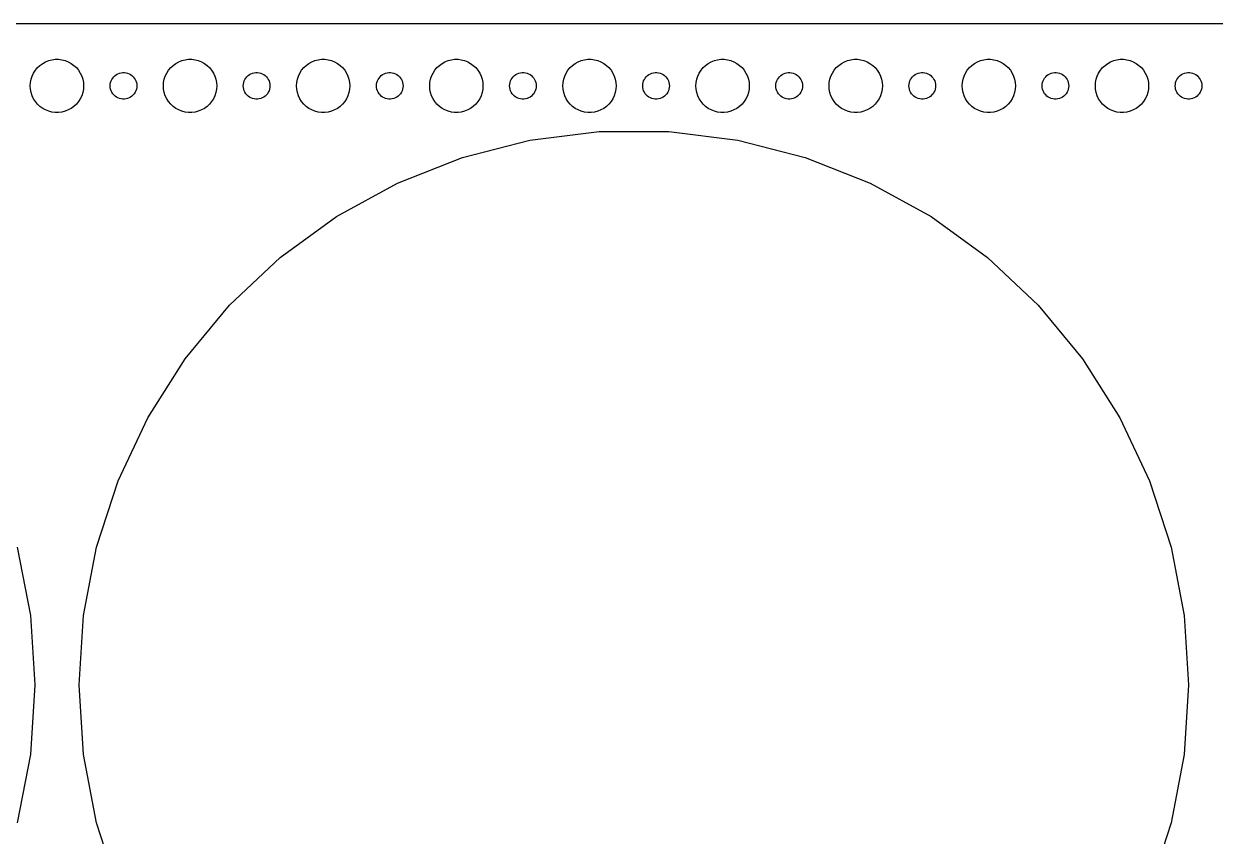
# Model space of a CAD drawing. Header units: metres. Extents: x -262 to 262, y -74 to 74.
# Drawn here: x -3.7 to 130.5, y -17 to 74.5 of the extents above; entities that cross this region are included whole.
import ezdxf

# ---------------------------------------------------------------- set-up
doc = ezdxf.new("R2010")
doc.units = ezdxf.units.M

msp = doc.modelspace()

# ---------------------------------------------------------------- linework, layer by layer
for p, q in [((257.314, 74.4901), (-257.314, 74.4901)), ((-2.1869, 69.5536), (-1.91226, 69.8115)), ((-1.91226, 69.8115), (-1.60747, 70.033)), ((-1.60747, 70.033), (-1.27733, 70.2145)), ((-1.27733, 70.2145), (-0.92705, 70.3532)), ((-0.92705, 70.3532), (-0.56213, 70.4469)), ((-0.56213, 70.4469), (-0.18837, 70.4941)), ((-0.18837, 70.4941), (0.18837, 70.4941)), ((0.18837, 70.4941), (0.56213, 70.4469)), ((0.56213, 70.4469), (0.92705, 70.3532)), ((0.92705, 70.3532), (1.27733, 70.2145)), ((1.27733, 70.2145), (1.60747, 70.033)), ((1.60747, 70.033), (1.91226, 69.8115)), ((1.91226, 69.8115), (2.1869, 69.5536)), ((12.8131, 69.5536), (13.0877, 69.8115)), ((13.0877, 69.8115), (13.3925, 70.033)), ((13.3925, 70.033), (13.7227, 70.2145)), ((13.7227, 70.2145), (14.0729, 70.3532)), ((14.0729, 70.3532), (14.4379, 70.4469)), ((14.4379, 70.4469), (14.8116, 70.4941)), ((14.8116, 70.4941), (15.1884, 70.4941)), ((15.1884, 70.4941), (15.5621, 70.4469)), ((15.5621, 70.4469), (15.927, 70.3532)), ((15.927, 70.3532), (16.2773, 70.2145)), ((16.2773, 70.2145), (16.6075, 70.033)), ((16.6075, 70.033), (16.9123, 69.8115)), ((16.9123, 69.8115), (17.1869, 69.5536)), ((27.8131, 69.5536), (28.0877, 69.8115)), ((28.0877, 69.8115), (28.3925, 70.033)), ((28.3925, 70.033), (28.7227, 70.2145)), ((28.7227, 70.2145), (29.0729, 70.3532)), ((29.0729, 70.3532), (29.4379, 70.4469)), ((29.4379, 70.4469), (29.8116, 70.4941)), ((29.8116, 70.4941), (30.1884, 70.4941)), ((30.1884, 70.4941), (30.5621, 70.4469)), ((30.5621, 70.4469), (30.927, 70.3532)), ((30.927, 70.3532), (31.2773, 70.2145)), ((31.2773, 70.2145), (31.6075, 70.033)), ((31.6075, 70.033), (31.9123, 69.8115)), ((31.9123, 69.8115), (32.1869, 69.5536)), ((42.8131, 69.5536), (43.0877, 69.8115)), ((43.0877, 69.8115), (43.3925, 70.033)), ((43.3925, 70.033), (43.7227, 70.2145)), ((43.7227, 70.2145), (44.0729, 70.3532)), ((44.0729, 70.3532), (44.4379, 70.4469)), ((44.4379, 70.4469), (44.8116, 70.4941)), ((44.8116, 70.4941), (45.1884, 70.4941)), ((45.1884, 70.4941), (45.5621, 70.4469)), ((45.5621, 70.4469), (45.927, 70.3532)), ((45.927, 70.3532), (46.2773, 70.2145)), ((46.2773, 70.2145), (46.6075, 70.033)), ((46.6075, 70.033), (46.9123, 69.8115)), ((46.9123, 69.8115), (47.1869, 69.5536)), ((57.8131, 69.5536), (58.0877, 69.8115)), ((58.0877, 69.8115), (58.3925, 70.033)), ((58.3925, 70.033), (58.7227, 70.2145)), ((58.7227, 70.2145), (59.0729, 70.3532)), ((59.0729, 70.3532), (59.4379, 70.4469)), ((59.4379, 70.4469), (59.8116, 70.4941)), ((59.8116, 70.4941), (60.1884, 70.4941)), ((60.1884, 70.4941), (60.5621, 70.4469)), ((60.5621, 70.4469), (60.927, 70.3532)), ((60.927, 70.3532), (61.2773, 70.2145)), ((61.2773, 70.2145), (61.6075, 70.033)), ((61.6075, 70.033), (61.9123, 69.8115)), ((61.9123, 69.8115), (62.1869, 69.5536)), ((72.8131, 69.5536), (73.0877, 69.8115)), ((73.0877, 69.8115), (73.3925, 70.033)), ((73.3925, 70.033), (73.7227, 70.2145)), ((73.7227, 70.2145), (74.073, 70.3532)), ((74.073, 70.3532), (74.4379, 70.4469)), ((74.4379, 70.4469), (74.8116, 70.4941)), ((74.8116, 70.4941), (75.1884, 70.4941)), ((75.1884, 70.4941), (75.5621, 70.4469)), ((75.5621, 70.4469), (75.927, 70.3532)), ((75.927, 70.3532), (76.2773, 70.2145)), ((76.2773, 70.2145), (76.6075, 70.033)), ((76.6075, 70.033), (76.9123, 69.8115)), ((76.9123, 69.8115), (77.1869, 69.5536)), ((87.8131, 69.5536), (88.0877, 69.8115)), ((88.0877, 69.8115), (88.3925, 70.033)), ((88.3925, 70.033), (88.7227, 70.2145)), ((88.7227, 70.2145), (89.073, 70.3532)), ((89.073, 70.3532), (89.4379, 70.4469)), ((89.4379, 70.4469), (89.8116, 70.4941)), ((89.8116, 70.4941), (90.1884, 70.4941)), ((90.1884, 70.4941), (90.5621, 70.4469)), ((90.5621, 70.4469), (90.927, 70.3532)), ((90.927, 70.3532), (91.2773, 70.2145)), ((91.2773, 70.2145), (91.6075, 70.033)), ((91.6075, 70.033), (91.9123, 69.8115)), ((91.9123, 69.8115), (92.1869, 69.5536)), ((102.813, 69.5536), (103.088, 69.8115)), ((103.088, 69.8115), (103.393, 70.033)), ((103.393, 70.033), (103.723, 70.2145)), ((103.723, 70.2145), (104.073, 70.3532)), ((104.073, 70.3532), (104.438, 70.4469)), ((104.438, 70.4469), (104.812, 70.4941)), ((104.812, 70.4941), (105.188, 70.4941)), ((105.188, 70.4941), (105.562, 70.4469)), ((105.562, 70.4469), (105.927, 70.3532)), ((105.927, 70.3532), (106.277, 70.2145)), ((106.277, 70.2145), (106.607, 70.033)), ((106.607, 70.033), (106.912, 69.8115)), ((106.912, 69.8115), (107.187, 69.5536)), ((117.813, 69.5536), (118.088, 69.8115)), ((118.088, 69.8115), (118.393, 70.033)), ((118.393, 70.033), (118.723, 70.2145)), ((118.723, 70.2145), (119.073, 70.3532)), ((119.073, 70.3532), (119.438, 70.4469)), ((119.438, 70.4469), (119.812, 70.4941)), ((119.812, 70.4941), (120.188, 70.4941)), ((120.188, 70.4941), (120.562, 70.4469)), ((120.562, 70.4469), (120.927, 70.3532)), ((120.927, 70.3532), (121.277, 70.2145)), ((121.277, 70.2145), (121.607, 70.033)), ((121.607, 70.033), (121.912, 69.8115)), ((121.912, 69.8115), (122.187, 69.5536)), ((-2.90575, 68.2461), (-2.78932, 68.6044)), ((-2.78932, 68.6044), (-2.62891, 68.9453)), ((-2.62891, 68.9453), (-2.42705, 69.2634)), ((-2.42705, 69.2634), (-2.1869, 69.5536)), ((2.1869, 69.5536), (2.42705, 69.2634)), ((2.42705, 69.2634), (2.62891, 68.9453)), ((2.62891, 68.9453), (2.78932, 68.6044)), ((2.78932, 68.6044), (2.90575, 68.2461)), ((6.28647, 68.3817), (6.40654, 68.5268)), ((6.40654, 68.5268), (6.54385, 68.6558)), ((6.54385, 68.6558), (6.69626, 68.7665)), ((6.69626, 68.7665), (6.86133, 68.8572)), ((6.86133, 68.8572), (7.03647, 68.9266)), ((7.03647, 68.9266), (7.21892, 68.9734)), ((7.21892, 68.9734), (7.40581, 68.997)), ((7.40581, 68.997), (7.59418, 68.997)), ((7.59418, 68.997), (7.78107, 68.9734)), ((7.78107, 68.9734), (7.96352, 68.9266)), ((7.96352, 68.9266), (8.13866, 68.8572)), ((8.13866, 68.8572), (8.30373, 68.7665)), ((8.30373, 68.7665), (8.45613, 68.6558)), ((8.45613, 68.6558), (8.59344, 68.5268)), ((8.59344, 68.5268), (8.71352, 68.3817)), ((12.0942, 68.2461), (12.2107, 68.6044)), ((12.2107, 68.6044), (12.3711, 68.9453)), ((12.3711, 68.9453), (12.5729, 69.2634)), ((12.5729, 69.2634), (12.8131, 69.5536)), ((17.1869, 69.5536), (17.427, 69.2634)), ((17.427, 69.2634), (17.6289, 68.9453)), ((17.6289, 68.9453), (17.7893, 68.6044)), ((17.7893, 68.6044), (17.9057, 68.2461)), ((21.2865, 68.3817), (21.4065, 68.5268)), ((21.4065, 68.5268), (21.5439, 68.6558)), ((21.5439, 68.6558), (21.6963, 68.7665)), ((21.6963, 68.7665), (21.8613, 68.8572)), ((21.8613, 68.8572), (22.0365, 68.9266)), ((22.0365, 68.9266), (22.2189, 68.9734)), ((22.2189, 68.9734), (22.4058, 68.997)), ((22.4058, 68.997), (22.5942, 68.997)), ((22.5942, 68.997), (22.7811, 68.9734)), ((22.7811, 68.9734), (22.9635, 68.9266)), ((22.9635, 68.9266), (23.1387, 68.8572)), ((23.1387, 68.8572), (23.3037, 68.7665)), ((23.3037, 68.7665), (23.4561, 68.6558)), ((23.4561, 68.6558), (23.5934, 68.5268)), ((23.5934, 68.5268), (23.7135, 68.3817)), ((27.0942, 68.2461), (27.2107, 68.6044)), ((27.2107, 68.6044), (27.3711, 68.9453)), ((27.3711, 68.9453), (27.5729, 69.2634)), ((27.5729, 69.2634), (27.8131, 69.5536)), ((32.1869, 69.5536), (32.427, 69.2634)), ((32.427, 69.2634), (32.6289, 68.9453)), ((32.6289, 68.9453), (32.7893, 68.6044)), ((32.7893, 68.6044), (32.9057, 68.2461)), ((36.2865, 68.3817), (36.4065, 68.5268)), ((36.4065, 68.5268), (36.5439, 68.6558)), ((36.5439, 68.6558), (36.6963, 68.7665)), ((36.6963, 68.7665), (36.8613, 68.8572)), ((36.8613, 68.8572), (37.0365, 68.9266)), ((37.0365, 68.9266), (37.2189, 68.9734)), ((37.2189, 68.9734), (37.4058, 68.997)), ((37.4058, 68.997), (37.5942, 68.997)), ((37.5942, 68.997), (37.7811, 68.9734)), ((37.7811, 68.9734), (37.9635, 68.9266)), ((37.9635, 68.9266), (38.1387, 68.8572)), ((38.1387, 68.8572), (38.3037, 68.7665)), ((38.3037, 68.7665), (38.4561, 68.6558)), ((38.4561, 68.6558), (38.5934, 68.5268)), ((38.5934, 68.5268), (38.7135, 68.3817)), ((42.0942, 68.2461), (42.2107, 68.6044)), ((42.2107, 68.6044), (42.3711, 68.9453)), ((42.3711, 68.9453), (42.5729, 69.2634)), ((42.5729, 69.2634), (42.8131, 69.5536)), ((47.1869, 69.5536), (47.427, 69.2634)), ((47.427, 69.2634), (47.6289, 68.9453)), ((47.6289, 68.9453), (47.7893, 68.6044)), ((47.7893, 68.6044), (47.9057, 68.2461)), ((51.2865, 68.3817), (51.4065, 68.5268)), ((51.4065, 68.5268), (51.5439, 68.6558)), ((51.5439, 68.6558), (51.6963, 68.7665)), ((51.6963, 68.7665), (51.8613, 68.8572)), ((51.8613, 68.8572), (52.0365, 68.9266)), ((52.0365, 68.9266), (52.2189, 68.9734)), ((52.2189, 68.9734), (52.4058, 68.997)), ((52.4058, 68.997), (52.5942, 68.997)), ((52.5942, 68.997), (52.7811, 68.9734)), ((52.7811, 68.9734), (52.9635, 68.9266)), ((52.9635, 68.9266), (53.1387, 68.8572)), ((53.1387, 68.8572), (53.3037, 68.7665)), ((53.3037, 68.7665), (53.4561, 68.6558)), ((53.4561, 68.6558), (53.5934, 68.5268)), ((53.5934, 68.5268), (53.7135, 68.3817)), ((57.0942, 68.2461), (57.2107, 68.6044)), ((57.2107, 68.6044), (57.3711, 68.9453)), ((57.3711, 68.9453), (57.5729, 69.2634)), ((57.5729, 69.2634), (57.8131, 69.5536)), ((62.1869, 69.5536), (62.427, 69.2634)), ((62.427, 69.2634), (62.6289, 68.9453)), ((62.6289, 68.9453), (62.7893, 68.6044)), ((62.7893, 68.6044), (62.9057, 68.2461)), ((66.2865, 68.3817), (66.4065, 68.5268)), ((66.4065, 68.5268), (66.5439, 68.6558)), ((66.5439, 68.6558), (66.6963, 68.7665)), ((66.6963, 68.7665), (66.8613, 68.8572)), ((66.8613, 68.8572), (67.0365, 68.9266)), ((67.0365, 68.9266), (67.2189, 68.9734)), ((67.2189, 68.9734), (67.4058, 68.997)), ((67.4058, 68.997), (67.5942, 68.997)), ((67.5942, 68.997), (67.7811, 68.9734)), ((67.7811, 68.9734), (67.9635, 68.9266)), ((67.9635, 68.9266), (68.1387, 68.8572)), ((68.1387, 68.8572), (68.3037, 68.7665)), ((68.3037, 68.7665), (68.4561, 68.6558)), ((68.4561, 68.6558), (68.5934, 68.5268)), ((68.5934, 68.5268), (68.7135, 68.3817)), ((72.0943, 68.2461), (72.2107, 68.6044)), ((72.2107, 68.6044), (72.3711, 68.9453)), ((72.3711, 68.9453), (72.573, 69.2634)), ((72.573, 69.2634), (72.8131, 69.5536)), ((77.1869, 69.5536), (77.427, 69.2634)), ((77.427, 69.2634), (77.6289, 68.9453)), ((77.6289, 68.9453), (77.7893, 68.6044)), ((77.7893, 68.6044), (77.9057, 68.2461)), ((81.2865, 68.3817), (81.4065, 68.5268)), ((81.4065, 68.5268), (81.5439, 68.6558)), ((81.5439, 68.6558), (81.6963, 68.7665)), ((81.6963, 68.7665), (81.8613, 68.8572)), ((81.8613, 68.8572), (82.0365, 68.9266)), ((82.0365, 68.9266), (82.2189, 68.9734)), ((82.2189, 68.9734), (82.4058, 68.997)), ((82.4058, 68.997), (82.5942, 68.997)), ((82.5942, 68.997), (82.7811, 68.9734)), ((82.7811, 68.9734), (82.9635, 68.9266)), ((82.9635, 68.9266), (83.1387, 68.8572)), ((83.1387, 68.8572), (83.3037, 68.7665)), ((83.3037, 68.7665), (83.4561, 68.6558)), ((83.4561, 68.6558), (83.5934, 68.5268)), ((83.5934, 68.5268), (83.7135, 68.3817)), ((87.0943, 68.2461), (87.2107, 68.6044)), ((87.2107, 68.6044), (87.3711, 68.9453)), ((87.3711, 68.9453), (87.573, 69.2634)), ((87.573, 69.2634), (87.8131, 69.5536)), ((92.1869, 69.5536), (92.427, 69.2634)), ((92.427, 69.2634), (92.6289, 68.9453)), ((92.6289, 68.9453), (92.7893, 68.6044)), ((92.7893, 68.6044), (92.9057, 68.2461)), ((96.2865, 68.3817), (96.4065, 68.5268)), ((96.4065, 68.5268), (96.5439, 68.6558)), ((96.5439, 68.6558), (96.6963, 68.7665)), ((96.6963, 68.7665), (96.8613, 68.8572)), ((96.8613, 68.8572), (97.0365, 68.9266)), ((97.0365, 68.9266), (97.2189, 68.9734)), ((97.2189, 68.9734), (97.4058, 68.997)), ((97.4058, 68.997), (97.5942, 68.997)), ((97.5942, 68.997), (97.7811, 68.9734)), ((97.7811, 68.9734), (97.9635, 68.9266)), ((97.9635, 68.9266), (98.1387, 68.8572)), ((98.1387, 68.8572), (98.3037, 68.7665)), ((98.3037, 68.7665), (98.4561, 68.6558)), ((98.4561, 68.6558), (98.5934, 68.5268)), ((98.5934, 68.5268), (98.7135, 68.3817)), ((102.094, 68.2461), (102.211, 68.6044)), ((102.211, 68.6044), (102.371, 68.9453)), ((102.371, 68.9453), (102.573, 69.2634)), ((102.573, 69.2634), (102.813, 69.5536)), ((107.187, 69.5536), (107.427, 69.2634)), ((107.427, 69.2634), (107.629, 68.9453)), ((107.629, 68.9453), (107.789, 68.6044)), ((107.789, 68.6044), (107.906, 68.2461)), ((111.286, 68.3817), (111.407, 68.5268)), ((111.407, 68.5268), (111.544, 68.6558)), ((111.544, 68.6558), (111.696, 68.7665)), ((111.696, 68.7665), (111.861, 68.8572)), ((111.861, 68.8572), (112.036, 68.9266)), ((112.036, 68.9266), (112.219, 68.9734)), ((112.219, 68.9734), (112.406, 68.997)), ((112.406, 68.997), (112.594, 68.997)), ((112.594, 68.997), (112.781, 68.9734)), ((112.781, 68.9734), (112.964, 68.9266)), ((112.964, 68.9266), (113.139, 68.8572)), ((113.139, 68.8572), (113.304, 68.7665)), ((113.304, 68.7665), (113.456, 68.6558)), ((113.456, 68.6558), (113.593, 68.5268)), ((113.593, 68.5268), (113.714, 68.3817)), ((117.094, 68.2461), (117.211, 68.6044)), ((117.211, 68.6044), (117.371, 68.9453)), ((117.371, 68.9453), (117.573, 69.2634)), ((117.573, 69.2634), (117.813, 69.5536)), ((122.187, 69.5536), (122.427, 69.2634)), ((122.427, 69.2634), (122.629, 68.9453)), ((122.629, 68.9453), (122.789, 68.6044)), ((122.789, 68.6044), (122.906, 68.2461)), ((126.286, 68.3817), (126.407, 68.5268)), ((126.407, 68.5268), (126.544, 68.6558)), ((126.544, 68.6558), (126.696, 68.7665)), ((126.696, 68.7665), (126.861, 68.8572)), ((126.861, 68.8572), (127.036, 68.9266)), ((127.036, 68.9266), (127.219, 68.9734)), ((127.219, 68.9734), (127.406, 68.997)), ((127.406, 68.997), (127.594, 68.997)), ((127.594, 68.997), (127.781, 68.9734)), ((127.781, 68.9734), (127.964, 68.9266)), ((127.964, 68.9266), (128.139, 68.8572)), ((128.139, 68.8572), (128.304, 68.7665)), ((128.304, 68.7665), (128.456, 68.6558)), ((128.456, 68.6558), (128.593, 68.5268)), ((128.593, 68.5268), (128.714, 68.3817)), ((-3, 67.5), (-2.97633, 67.876)), ((-2.97633, 67.124), (-3, 67.5)), ((-2.97633, 67.876), (-2.90575, 68.2461)), ((-2.90575, 66.7539), (-2.97633, 67.124)), ((2.90575, 68.2461), (2.97633, 67.876)), ((2.97633, 67.124), (2.90575, 66.7539)), ((2.97633, 67.876), (3, 67.5)), ((3, 67.5), (2.97633, 67.124)), ((6, 67.5), (6.01183, 67.688)), ((6.01183, 67.312), (6, 67.5)), ((6.01183, 67.688), (6.04712, 67.873)), ((6.04712, 67.127), (6.01183, 67.312)), ((6.04712, 67.873), (6.10533, 68.0522)), ((6.10533, 66.9478), (6.04712, 67.127)), ((6.10533, 68.0522), (6.18553, 68.2226)), ((6.18553, 68.2226), (6.28647, 68.3817)), ((8.71352, 68.3817), (8.81445, 68.2226)), ((8.81445, 68.2226), (8.89465, 68.0522)), ((8.89465, 68.0522), (8.95287, 67.873)), ((8.95287, 67.127), (8.89465, 66.9478)), ((8.95287, 67.873), (8.98816, 67.688)), ((8.98816, 67.312), (8.95287, 67.127)), ((8.98816, 67.688), (9, 67.5)), ((9, 67.5), (8.98816, 67.312)), ((12, 67.5), (12.0237, 67.876)), ((12.0237, 67.124), (12, 67.5)), ((12.0237, 67.876), (12.0942, 68.2461)), ((12.0942, 66.7539), (12.0237, 67.124)), ((17.9057, 68.2461), (17.9763, 67.876)), ((17.9763, 67.124), (17.9057, 66.7539)), ((17.9763, 67.876), (18, 67.5)), ((18, 67.5), (17.9763, 67.124)), ((21, 67.5), (21.0118, 67.688)), ((21.0118, 67.312), (21, 67.5)), ((21.0118, 67.688), (21.0471, 67.873)), ((21.0471, 67.127), (21.0118, 67.312)), ((21.0471, 67.873), (21.1053, 68.0522)), ((21.1053, 66.9478), (21.0471, 67.127)), ((21.1053, 68.0522), (21.1855, 68.2226)), ((21.1855, 68.2226), (21.2865, 68.3817)), ((23.7135, 68.3817), (23.8145, 68.2226)), ((23.8145, 68.2226), (23.8947, 68.0522)), ((23.8947, 68.0522), (23.9529, 67.873)), ((23.9529, 67.127), (23.8947, 66.9478)), ((23.9529, 67.873), (23.9882, 67.688)), ((23.9882, 67.312), (23.9529, 67.127)), ((23.9882, 67.688), (24, 67.5)), ((24, 67.5), (23.9882, 67.312)), ((27, 67.5), (27.0237, 67.876)), ((27.0237, 67.124), (27, 67.5)), ((27.0237, 67.876), (27.0942, 68.2461)), ((27.0942, 66.7539), (27.0237, 67.124)), ((32.9057, 68.2461), (32.9763, 67.876)), ((32.9763, 67.124), (32.9057, 66.7539)), ((32.9763, 67.876), (33, 67.5)), ((33, 67.5), (32.9763, 67.124)), ((36, 67.5), (36.0118, 67.688)), ((36.0118, 67.312), (36, 67.5)), ((36.0118, 67.688), (36.0471, 67.873)), ((36.0471, 67.127), (36.0118, 67.312)), ((36.0471, 67.873), (36.1053, 68.0522)), ((36.1053, 66.9478), (36.0471, 67.127)), ((36.1053, 68.0522), (36.1855, 68.2226)), ((36.1855, 68.2226), (36.2865, 68.3817)), ((38.7135, 68.3817), (38.8145, 68.2226)), ((38.8145, 68.2226), (38.8947, 68.0522)), ((38.8947, 68.0522), (38.9529, 67.873)), ((38.9529, 67.127), (38.8947, 66.9478)), ((38.9529, 67.873), (38.9882, 67.688)), ((38.9882, 67.312), (38.9529, 67.127)), ((38.9882, 67.688), (39, 67.5)), ((39, 67.5), (38.9882, 67.312)), ((42, 67.5), (42.0237, 67.876)), ((42.0237, 67.124), (42, 67.5)), ((42.0237, 67.876), (42.0942, 68.2461)), ((42.0942, 66.7539), (42.0237, 67.124)), ((47.9057, 68.2461), (47.9763, 67.876)), ((47.9763, 67.124), (47.9057, 66.7539)), ((47.9763, 67.876), (48, 67.5)), ((48, 67.5), (47.9763, 67.124)), ((51, 67.5), (51.0118, 67.688)), ((51.0118, 67.312), (51, 67.5)), ((51.0118, 67.688), (51.0471, 67.873)), ((51.0471, 67.127), (51.0118, 67.312)), ((51.0471, 67.873), (51.1053, 68.0522)), ((51.1053, 66.9478), (51.0471, 67.127)), ((51.1053, 68.0522), (51.1855, 68.2226)), ((51.1855, 68.2226), (51.2865, 68.3817)), ((53.7135, 68.3817), (53.8145, 68.2226)), ((53.8145, 68.2226), (53.8947, 68.0522)), ((53.8947, 68.0522), (53.9529, 67.873)), ((53.9529, 67.127), (53.8947, 66.9478)), ((53.9529, 67.873), (53.9882, 67.688)), ((53.9882, 67.312), (53.9529, 67.127)), ((53.9882, 67.688), (54, 67.5)), ((54, 67.5), (53.9882, 67.312)), ((57, 67.5), (57.0237, 67.876)), ((57.0237, 67.124), (57, 67.5)), ((57.0237, 67.876), (57.0942, 68.2461)), ((57.0942, 66.7539), (57.0237, 67.124)), ((62.9057, 68.2461), (62.9763, 67.876)), ((62.9763, 67.124), (62.9057, 66.7539)), ((62.9763, 67.876), (63, 67.5)), ((63, 67.5), (62.9763, 67.124)), ((66, 67.5), (66.0118, 67.688)), ((66.0118, 67.312), (66, 67.5)), ((66.0118, 67.688), (66.0471, 67.873)), ((66.0471, 67.127), (66.0118, 67.312)), ((66.0471, 67.873), (66.1053, 68.0522)), ((66.1053, 66.9478), (66.0471, 67.127)), ((66.1053, 68.0522), (66.1855, 68.2226)), ((66.1855, 68.2226), (66.2865, 68.3817)), ((68.7135, 68.3817), (68.8145, 68.2226)), ((68.8145, 68.2226), (68.8947, 68.0522)), ((68.8947, 68.0522), (68.9529, 67.873)), ((68.9529, 67.127), (68.8947, 66.9478)), ((68.9529, 67.873), (68.9882, 67.688)), ((68.9882, 67.312), (68.9529, 67.127)), ((68.9882, 67.688), (69, 67.5)), ((69, 67.5), (68.9882, 67.312)), ((72, 67.5), (72.0237, 67.876)), ((72.0237, 67.124), (72, 67.5)), ((72.0237, 67.876), (72.0943, 68.2461)), ((72.0943, 66.7539), (72.0237, 67.124)), ((77.9057, 68.2461), (77.9763, 67.876)), ((77.9763, 67.124), (77.9057, 66.7539)), ((77.9763, 67.876), (78, 67.5)), ((78, 67.5), (77.9763, 67.124)), ((81, 67.5), (81.0118, 67.688)), ((81.0118, 67.312), (81, 67.5)), ((81.0118, 67.688), (81.0471, 67.873)), ((81.0471, 67.127), (81.0118, 67.312)), ((81.0471, 67.873), (81.1053, 68.0522)), ((81.1053, 66.9478), (81.0471, 67.127)), ((81.1053, 68.0522), (81.1855, 68.2226)), ((81.1855, 68.2226), (81.2865, 68.3817)), ((83.7135, 68.3817), (83.8145, 68.2226)), ((83.8145, 68.2226), (83.8947, 68.0522)), ((83.8947, 68.0522), (83.9529, 67.873)), ((83.9529, 67.127), (83.8947, 66.9478)), ((83.9529, 67.873), (83.9882, 67.688)), ((83.9882, 67.312), (83.9529, 67.127)), ((83.9882, 67.688), (84, 67.5)), ((84, 67.5), (83.9882, 67.312)), ((87, 67.5), (87.0237, 67.876)), ((87.0237, 67.124), (87, 67.5)), ((87.0237, 67.876), (87.0943, 68.2461)), ((87.0943, 66.7539), (87.0237, 67.124)), ((92.9057, 68.2461), (92.9763, 67.876)), ((92.9763, 67.124), (92.9057, 66.7539)), ((92.9763, 67.876), (93, 67.5)), ((93, 67.5), (92.9763, 67.124)), ((96, 67.5), (96.0118, 67.688)), ((96.0118, 67.312), (96, 67.5)), ((96.0118, 67.688), (96.0471, 67.873)), ((96.0471, 67.127), (96.0118, 67.312)), ((96.0471, 67.873), (96.1053, 68.0522)), ((96.1053, 66.9478), (96.0471, 67.127)), ((96.1053, 68.0522), (96.1855, 68.2226)), ((96.1855, 68.2226), (96.2865, 68.3817)), ((98.7135, 68.3817), (98.8145, 68.2226)), ((98.8145, 68.2226), (98.8947, 68.0522)), ((98.8947, 68.0522), (98.9529, 67.873)), ((98.9529, 67.127), (98.8947, 66.9478)), ((98.9529, 67.873), (98.9882, 67.688)), ((98.9882, 67.312), (98.9529, 67.127)), ((98.9882, 67.688), (99, 67.5)), ((99, 67.5), (98.9882, 67.312)), ((102, 67.5), (102.024, 67.876)), ((102.024, 67.124), (102, 67.5)), ((102.024, 67.876), (102.094, 68.2461)), ((102.094, 66.7539), (102.024, 67.124)), ((107.906, 68.2461), (107.976, 67.876)), ((107.976, 67.124), (107.906, 66.7539)), ((107.976, 67.876), (108, 67.5)), ((108, 67.5), (107.976, 67.124)), ((111, 67.5), (111.012, 67.688)), ((111.012, 67.312), (111, 67.5)), ((111.012, 67.688), (111.047, 67.873)), ((111.047, 67.127), (111.012, 67.312)), ((111.047, 67.873), (111.105, 68.0522)), ((111.105, 66.9478), (111.047, 67.127)), ((111.105, 68.0522), (111.186, 68.2226)), ((111.186, 68.2226), (111.286, 68.3817)), ((113.714, 68.3817), (113.814, 68.2226)), ((113.814, 68.2226), (113.895, 68.0522)), ((113.895, 68.0522), (113.953, 67.873)), ((113.953, 67.127), (113.895, 66.9478)), ((113.953, 67.873), (113.988, 67.688)), ((113.988, 67.312), (113.953, 67.127)), ((113.988, 67.688), (114, 67.5)), ((114, 67.5), (113.988, 67.312)), ((117, 67.5), (117.024, 67.876)), ((117.024, 67.124), (117, 67.5)), ((117.024, 67.876), (117.094, 68.2461)), ((117.094, 66.7539), (117.024, 67.124)), ((122.906, 68.2461), (122.976, 67.876)), ((122.976, 67.124), (122.906, 66.7539)), ((122.976, 67.876), (123, 67.5)), ((123, 67.5), (122.976, 67.124)), ((126, 67.5), (126.012, 67.688)), ((126.012, 67.312), (126, 67.5)), ((126.012, 67.688), (126.047, 67.873)), ((126.047, 67.127), (126.012, 67.312)), ((126.047, 67.873), (126.105, 68.0522)), ((126.105, 66.9478), (126.047, 67.127)), ((126.105, 68.0522), (126.186, 68.2226)), ((126.186, 68.2226), (126.286, 68.3817)), ((128.714, 68.3817), (128.814, 68.2226)), ((128.814, 68.2226), (128.895, 68.0522)), ((128.895, 68.0522), (128.953, 67.873)), ((128.953, 67.127), (128.895, 66.9478)), ((128.953, 67.873), (128.988, 67.688)), ((128.988, 67.312), (128.953, 67.127)), ((128.988, 67.688), (129, 67.5)), ((129, 67.5), (128.988, 67.312)), ((-2.78932, 66.3956), (-2.90575, 66.7539)), ((-2.62891, 66.0547), (-2.78932, 66.3956)), ((-2.42705, 65.7366), (-2.62891, 66.0547)), ((2.62891, 66.0547), (2.42705, 65.7366)), ((2.78932, 66.3956), (2.62891, 66.0547)), ((2.90575, 66.7539), (2.78932, 66.3956)), ((6.18553, 66.7774), (6.10533, 66.9478)), ((6.28647, 66.6183), (6.18553, 66.7774)), ((6.40654, 66.4732), (6.28647, 66.6183)), ((6.54385, 66.3442), (6.40654, 66.4732)), ((6.69626, 66.2335), (6.54385, 66.3442)), ((6.86133, 66.1428), (6.69626, 66.2335)), ((7.03647, 66.0734), (6.86133, 66.1428)), ((7.21892, 66.0266), (7.03647, 66.0734)), ((7.40581, 66.003), (7.21892, 66.0266)), ((7.59418, 66.003), (7.40581, 66.003)), ((7.78107, 66.0266), (7.59418, 66.003)), ((7.96352, 66.0734), (7.78107, 66.0266)), ((8.13866, 66.1428), (7.96352, 66.0734)), ((8.30373, 66.2335), (8.13866, 66.1428)), ((8.45613, 66.3442), (8.30373, 66.2335)), ((8.59344, 66.4732), (8.45613, 66.3442)), ((8.71352, 66.6183), (8.59344, 66.4732)), ((8.81445, 66.7774), (8.71352, 66.6183)), ((8.89465, 66.9478), (8.81445, 66.7774)), ((12.2107, 66.3956), (12.0942, 66.7539)), ((12.3711, 66.0547), (12.2107, 66.3956)), ((12.5729, 65.7366), (12.3711, 66.0547)), ((17.6289, 66.0547), (17.427, 65.7366)), ((17.7893, 66.3956), (17.6289, 66.0547)), ((17.9057, 66.7539), (17.7893, 66.3956)), ((21.1855, 66.7774), (21.1053, 66.9478)), ((21.2865, 66.6183), (21.1855, 66.7774)), ((21.4065, 66.4732), (21.2865, 66.6183)), ((21.5439, 66.3442), (21.4065, 66.4732)), ((21.6963, 66.2335), (21.5439, 66.3442)), ((21.8613, 66.1428), (21.6963, 66.2335)), ((22.0365, 66.0734), (21.8613, 66.1428)), ((22.2189, 66.0266), (22.0365, 66.0734)), ((22.4058, 66.003), (22.2189, 66.0266)), ((22.5942, 66.003), (22.4058, 66.003)), ((22.7811, 66.0266), (22.5942, 66.003)), ((22.9635, 66.0734), (22.7811, 66.0266)), ((23.1387, 66.1428), (22.9635, 66.0734)), ((23.3037, 66.2335), (23.1387, 66.1428)), ((23.4561, 66.3442), (23.3037, 66.2335)), ((23.5934, 66.4732), (23.4561, 66.3442)), ((23.7135, 66.6183), (23.5934, 66.4732)), ((23.8145, 66.7774), (23.7135, 66.6183)), ((23.8947, 66.9478), (23.8145, 66.7774)), ((27.2107, 66.3956), (27.0942, 66.7539)), ((27.3711, 66.0547), (27.2107, 66.3956)), ((27.5729, 65.7366), (27.3711, 66.0547)), ((32.6289, 66.0547), (32.427, 65.7366)), ((32.7893, 66.3956), (32.6289, 66.0547)), ((32.9057, 66.7539), (32.7893, 66.3956)), ((36.1855, 66.7774), (36.1053, 66.9478)), ((36.2865, 66.6183), (36.1855, 66.7774)), ((36.4065, 66.4732), (36.2865, 66.6183)), ((36.5439, 66.3442), (36.4065, 66.4732)), ((36.6963, 66.2335), (36.5439, 66.3442)), ((36.8613, 66.1428), (36.6963, 66.2335)), ((37.0365, 66.0734), (36.8613, 66.1428)), ((37.2189, 66.0266), (37.0365, 66.0734)), ((37.4058, 66.003), (37.2189, 66.0266)), ((37.5942, 66.003), (37.4058, 66.003)), ((37.7811, 66.0266), (37.5942, 66.003)), ((37.9635, 66.0734), (37.7811, 66.0266)), ((38.1387, 66.1428), (37.9635, 66.0734)), ((38.3037, 66.2335), (38.1387, 66.1428)), ((38.4561, 66.3442), (38.3037, 66.2335)), ((38.5934, 66.4732), (38.4561, 66.3442)), ((38.7135, 66.6183), (38.5934, 66.4732)), ((38.8145, 66.7774), (38.7135, 66.6183)), ((38.8947, 66.9478), (38.8145, 66.7774)), ((42.2107, 66.3956), (42.0942, 66.7539)), ((42.3711, 66.0547), (42.2107, 66.3956)), ((42.5729, 65.7366), (42.3711, 66.0547)), ((47.6289, 66.0547), (47.427, 65.7366)), ((47.7893, 66.3956), (47.6289, 66.0547)), ((47.9057, 66.7539), (47.7893, 66.3956)), ((51.1855, 66.7774), (51.1053, 66.9478)), ((51.2865, 66.6183), (51.1855, 66.7774)), ((51.4065, 66.4732), (51.2865, 66.6183)), ((51.5439, 66.3442), (51.4065, 66.4732)), ((51.6963, 66.2335), (51.5439, 66.3442)), ((51.8613, 66.1428), (51.6963, 66.2335)), ((52.0365, 66.0734), (51.8613, 66.1428)), ((52.2189, 66.0266), (52.0365, 66.0734)), ((52.4058, 66.003), (52.2189, 66.0266)), ((52.5942, 66.003), (52.4058, 66.003)), ((52.7811, 66.0266), (52.5942, 66.003)), ((52.9635, 66.0734), (52.7811, 66.0266)), ((53.1387, 66.1428), (52.9635, 66.0734)), ((53.3037, 66.2335), (53.1387, 66.1428)), ((53.4561, 66.3442), (53.3037, 66.2335)), ((53.5934, 66.4732), (53.4561, 66.3442)), ((53.7135, 66.6183), (53.5934, 66.4732)), ((53.8145, 66.7774), (53.7135, 66.6183)), ((53.8947, 66.9478), (53.8145, 66.7774)), ((57.2107, 66.3956), (57.0942, 66.7539)), ((57.3711, 66.0547), (57.2107, 66.3956)), ((57.5729, 65.7366), (57.3711, 66.0547)), ((62.6289, 66.0547), (62.427, 65.7366)), ((62.7893, 66.3956), (62.6289, 66.0547)), ((62.9057, 66.7539), (62.7893, 66.3956)), ((66.1855, 66.7774), (66.1053, 66.9478)), ((66.2865, 66.6183), (66.1855, 66.7774)), ((66.4065, 66.4732), (66.2865, 66.6183)), ((66.5439, 66.3442), (66.4065, 66.4732)), ((66.6963, 66.2335), (66.5439, 66.3442)), ((66.8613, 66.1428), (66.6963, 66.2335)), ((67.0365, 66.0734), (66.8613, 66.1428)), ((67.2189, 66.0266), (67.0365, 66.0734)), ((67.4058, 66.003), (67.2189, 66.0266)), ((67.5942, 66.003), (67.4058, 66.003)), ((67.7811, 66.0266), (67.5942, 66.003)), ((67.9635, 66.0734), (67.7811, 66.0266)), ((68.1387, 66.1428), (67.9635, 66.0734)), ((68.3037, 66.2335), (68.1387, 66.1428)), ((68.4561, 66.3442), (68.3037, 66.2335)), ((68.5934, 66.4732), (68.4561, 66.3442)), ((68.7135, 66.6183), (68.5934, 66.4732)), ((68.8145, 66.7774), (68.7135, 66.6183)), ((68.8947, 66.9478), (68.8145, 66.7774)), ((72.2107, 66.3956), (72.0943, 66.7539)), ((72.3711, 66.0547), (72.2107, 66.3956)), ((72.573, 65.7366), (72.3711, 66.0547)), ((77.6289, 66.0547), (77.427, 65.7366)), ((77.7893, 66.3956), (77.6289, 66.0547)), ((77.9057, 66.7539), (77.7893, 66.3956)), ((81.1855, 66.7774), (81.1053, 66.9478)), ((81.2865, 66.6183), (81.1855, 66.7774)), ((81.4065, 66.4732), (81.2865, 66.6183)), ((81.5439, 66.3442), (81.4065, 66.4732)), ((81.6963, 66.2335), (81.5439, 66.3442)), ((81.8613, 66.1428), (81.6963, 66.2335)), ((82.0365, 66.0734), (81.8613, 66.1428)), ((82.2189, 66.0266), (82.0365, 66.0734)), ((82.4058, 66.003), (82.2189, 66.0266)), ((82.5942, 66.003), (82.4058, 66.003)), ((82.7811, 66.0266), (82.5942, 66.003)), ((82.9635, 66.0734), (82.7811, 66.0266)), ((83.1387, 66.1428), (82.9635, 66.0734)), ((83.3037, 66.2335), (83.1387, 66.1428)), ((83.4561, 66.3442), (83.3037, 66.2335)), ((83.5934, 66.4732), (83.4561, 66.3442)), ((83.7135, 66.6183), (83.5934, 66.4732)), ((83.8145, 66.7774), (83.7135, 66.6183)), ((83.8947, 66.9478), (83.8145, 66.7774)), ((87.2107, 66.3956), (87.0943, 66.7539)), ((87.3711, 66.0547), (87.2107, 66.3956)), ((87.573, 65.7366), (87.3711, 66.0547)), ((92.6289, 66.0547), (92.427, 65.7366)), ((92.7893, 66.3956), (92.6289, 66.0547)), ((92.9057, 66.7539), (92.7893, 66.3956)), ((96.1855, 66.7774), (96.1053, 66.9478)), ((96.2865, 66.6183), (96.1855, 66.7774)), ((96.4065, 66.4732), (96.2865, 66.6183)), ((96.5439, 66.3442), (96.4065, 66.4732)), ((96.6963, 66.2335), (96.5439, 66.3442)), ((96.8613, 66.1428), (96.6963, 66.2335)), ((97.0365, 66.0734), (96.8613, 66.1428)), ((97.2189, 66.0266), (97.0365, 66.0734)), ((97.4058, 66.003), (97.2189, 66.0266)), ((97.5942, 66.003), (97.4058, 66.003)), ((97.7811, 66.0266), (97.5942, 66.003)), ((97.9635, 66.0734), (97.7811, 66.0266)), ((98.1387, 66.1428), (97.9635, 66.0734)), ((98.3037, 66.2335), (98.1387, 66.1428)), ((98.4561, 66.3442), (98.3037, 66.2335)), ((98.5934, 66.4732), (98.4561, 66.3442)), ((98.7135, 66.6183), (98.5934, 66.4732)), ((98.8145, 66.7774), (98.7135, 66.6183)), ((98.8947, 66.9478), (98.8145, 66.7774)), ((102.211, 66.3956), (102.094, 66.7539)), ((102.371, 66.0547), (102.211, 66.3956)), ((102.573, 65.7366), (102.371, 66.0547)), ((107.629, 66.0547), (107.427, 65.7366)), ((107.789, 66.3956), (107.629, 66.0547)), ((107.906, 66.7539), (107.789, 66.3956)), ((111.186, 66.7774), (111.105, 66.9478)), ((111.286, 66.6183), (111.186, 66.7774)), ((111.407, 66.4732), (111.286, 66.6183)), ((111.544, 66.3442), (111.407, 66.4732)), ((111.696, 66.2335), (111.544, 66.3442)), ((111.861, 66.1428), (111.696, 66.2335)), ((112.036, 66.0734), (111.861, 66.1428)), ((112.219, 66.0266), (112.036, 66.0734)), ((112.406, 66.003), (112.219, 66.0266)), ((112.594, 66.003), (112.406, 66.003)), ((112.781, 66.0266), (112.594, 66.003)), ((112.964, 66.0734), (112.781, 66.0266)), ((113.139, 66.1428), (112.964, 66.0734)), ((113.304, 66.2335), (113.139, 66.1428)), ((113.456, 66.3442), (113.304, 66.2335)), ((113.593, 66.4732), (113.456, 66.3442)), ((113.714, 66.6183), (113.593, 66.4732)), ((113.814, 66.7774), (113.714, 66.6183)), ((113.895, 66.9478), (113.814, 66.7774)), ((117.211, 66.3956), (117.094, 66.7539)), ((117.371, 66.0547), (117.211, 66.3956)), ((117.573, 65.7366), (117.371, 66.0547)), ((122.629, 66.0547), (122.427, 65.7366)), ((122.789, 66.3956), (122.629, 66.0547)), ((122.906, 66.7539), (122.789, 66.3956)), ((126.186, 66.7774), (126.105, 66.9478)), ((126.286, 66.6183), (126.186, 66.7774)), ((126.407, 66.4732), (126.286, 66.6183)), ((126.544, 66.3442), (126.407, 66.4732)), ((126.696, 66.2335), (126.544, 66.3442)), ((126.861, 66.1428), (126.696, 66.2335)), ((127.036, 66.0734), (126.861, 66.1428)), ((127.219, 66.0266), (127.036, 66.0734)), ((127.406, 66.003), (127.219, 66.0266)), ((127.594, 66.003), (127.406, 66.003)), ((127.781, 66.0266), (127.594, 66.003)), ((127.964, 66.0734), (127.781, 66.0266)), ((128.139, 66.1428), (127.964, 66.0734)), ((128.304, 66.2335), (128.139, 66.1428)), ((128.456, 66.3442), (128.304, 66.2335)), ((128.593, 66.4732), (128.456, 66.3442)), ((128.714, 66.6183), (128.593, 66.4732)), ((128.814, 66.7774), (128.714, 66.6183)), ((128.895, 66.9478), (128.814, 66.7774)), ((-2.1869, 65.4464), (-2.42705, 65.7366)), ((-1.91226, 65.1885), (-2.1869, 65.4464)), ((-1.60747, 64.967), (-1.91226, 65.1885)), ((-1.27733, 64.7855), (-1.60747, 64.967)), ((-0.92705, 64.6468), (-1.27733, 64.7855)), ((-0.56213, 64.5531), (-0.92705, 64.6468)), ((-0.18837, 64.5059), (-0.56213, 64.5531)), ((0.18837, 64.5059), (-0.18837, 64.5059)), ((0.56213, 64.5531), (0.18837, 64.5059)), ((0.92705, 64.6468), (0.56213, 64.5531)), ((1.27733, 64.7855), (0.92705, 64.6468)), ((1.60747, 64.967), (1.27733, 64.7855)), ((1.91226, 65.1885), (1.60747, 64.967)), ((2.1869, 65.4464), (1.91226, 65.1885)), ((2.42705, 65.7366), (2.1869, 65.4464)), ((12.8131, 65.4464), (12.5729, 65.7366)), ((13.0877, 65.1885), (12.8131, 65.4464)), ((13.3925, 64.967), (13.0877, 65.1885)), ((13.7227, 64.7855), (13.3925, 64.967)), ((14.0729, 64.6468), (13.7227, 64.7855)), ((14.4379, 64.5531), (14.0729, 64.6468)), ((14.8116, 64.5059), (14.4379, 64.5531)), ((15.1884, 64.5059), (14.8116, 64.5059)), ((15.5621, 64.5531), (15.1884, 64.5059)), ((15.927, 64.6468), (15.5621, 64.5531)), ((16.2773, 64.7855), (15.927, 64.6468)), ((16.6075, 64.967), (16.2773, 64.7855)), ((16.9123, 65.1885), (16.6075, 64.967)), ((17.1869, 65.4464), (16.9123, 65.1885)), ((17.427, 65.7366), (17.1869, 65.4464)), ((27.8131, 65.4464), (27.5729, 65.7366)), ((28.0877, 65.1885), (27.8131, 65.4464)), ((28.3925, 64.967), (28.0877, 65.1885)), ((28.7227, 64.7855), (28.3925, 64.967)), ((29.0729, 64.6468), (28.7227, 64.7855)), ((29.4379, 64.5531), (29.0729, 64.6468)), ((29.8116, 64.5059), (29.4379, 64.5531)), ((30.1884, 64.5059), (29.8116, 64.5059)), ((30.5621, 64.5531), (30.1884, 64.5059)), ((30.927, 64.6468), (30.5621, 64.5531)), ((31.2773, 64.7855), (30.927, 64.6468)), ((31.6075, 64.967), (31.2773, 64.7855)), ((31.9123, 65.1885), (31.6075, 64.967)), ((32.1869, 65.4464), (31.9123, 65.1885)), ((32.427, 65.7366), (32.1869, 65.4464)), ((42.8131, 65.4464), (42.5729, 65.7366)), ((43.0877, 65.1885), (42.8131, 65.4464)), ((43.3925, 64.967), (43.0877, 65.1885)), ((43.7227, 64.7855), (43.3925, 64.967)), ((44.0729, 64.6468), (43.7227, 64.7855)), ((44.4379, 64.5531), (44.0729, 64.6468)), ((44.8116, 64.5059), (44.4379, 64.5531)), ((45.1884, 64.5059), (44.8116, 64.5059)), ((45.5621, 64.5531), (45.1884, 64.5059)), ((45.927, 64.6468), (45.5621, 64.5531)), ((46.2773, 64.7855), (45.927, 64.6468)), ((46.6075, 64.967), (46.2773, 64.7855)), ((46.9123, 65.1885), (46.6075, 64.967)), ((47.1869, 65.4464), (46.9123, 65.1885)), ((47.427, 65.7366), (47.1869, 65.4464)), ((57.8131, 65.4464), (57.5729, 65.7366)), ((58.0877, 65.1885), (57.8131, 65.4464)), ((58.3925, 64.967), (58.0877, 65.1885)), ((58.7227, 64.7855), (58.3925, 64.967)), ((59.0729, 64.6468), (58.7227, 64.7855)), ((59.4379, 64.5531), (59.0729, 64.6468)), ((59.8116, 64.5059), (59.4379, 64.5531)), ((60.1884, 64.5059), (59.8116, 64.5059)), ((60.5621, 64.5531), (60.1884, 64.5059)), ((60.927, 64.6468), (60.5621, 64.5531)), ((61.2773, 64.7855), (60.927, 64.6468)), ((61.6075, 64.967), (61.2773, 64.7855)), ((61.9123, 65.1885), (61.6075, 64.967)), ((62.1869, 65.4464), (61.9123, 65.1885)), ((62.427, 65.7366), (62.1869, 65.4464)), ((72.8131, 65.4464), (72.573, 65.7366)), ((73.0877, 65.1885), (72.8131, 65.4464)), ((73.3925, 64.967), (73.0877, 65.1885)), ((73.7227, 64.7855), (73.3925, 64.967)), ((74.073, 64.6468), (73.7227, 64.7855)), ((74.4379, 64.5531), (74.073, 64.6468)), ((74.8116, 64.5059), (74.4379, 64.5531)), ((75.1884, 64.5059), (74.8116, 64.5059)), ((75.5621, 64.5531), (75.1884, 64.5059)), ((75.927, 64.6468), (75.5621, 64.5531)), ((76.2773, 64.7855), (75.927, 64.6468)), ((76.6075, 64.967), (76.2773, 64.7855)), ((76.9123, 65.1885), (76.6075, 64.967)), ((77.1869, 65.4464), (76.9123, 65.1885)), ((77.427, 65.7366), (77.1869, 65.4464)), ((87.8131, 65.4464), (87.573, 65.7366)), ((88.0877, 65.1885), (87.8131, 65.4464)), ((88.3925, 64.967), (88.0877, 65.1885)), ((88.7227, 64.7855), (88.3925, 64.967)), ((89.073, 64.6468), (88.7227, 64.7855)), ((89.4379, 64.5531), (89.073, 64.6468)), ((89.8116, 64.5059), (89.4379, 64.5531)), ((90.1884, 64.5059), (89.8116, 64.5059)), ((90.5621, 64.5531), (90.1884, 64.5059)), ((90.927, 64.6468), (90.5621, 64.5531)), ((91.2773, 64.7855), (90.927, 64.6468)), ((91.6075, 64.967), (91.2773, 64.7855)), ((91.9123, 65.1885), (91.6075, 64.967)), ((92.1869, 65.4464), (91.9123, 65.1885)), ((92.427, 65.7366), (92.1869, 65.4464)), ((102.813, 65.4464), (102.573, 65.7366)), ((103.088, 65.1885), (102.813, 65.4464)), ((103.393, 64.967), (103.088, 65.1885)), ((103.723, 64.7855), (103.393, 64.967)), ((104.073, 64.6468), (103.723, 64.7855)), ((104.438, 64.5531), (104.073, 64.6468)), ((104.812, 64.5059), (104.438, 64.5531)), ((105.188, 64.5059), (104.812, 64.5059)), ((105.562, 64.5531), (105.188, 64.5059)), ((105.927, 64.6468), (105.562, 64.5531)), ((106.277, 64.7855), (105.927, 64.6468)), ((106.607, 64.967), (106.277, 64.7855)), ((106.912, 65.1885), (106.607, 64.967)), ((107.187, 65.4464), (106.912, 65.1885)), ((107.427, 65.7366), (107.187, 65.4464)), ((117.813, 65.4464), (117.573, 65.7366)), ((118.088, 65.1885), (117.813, 65.4464)), ((118.393, 64.967), (118.088, 65.1885)), ((118.723, 64.7855), (118.393, 64.967)), ((119.073, 64.6468), (118.723, 64.7855)), ((119.438, 64.5531), (119.073, 64.6468)), ((119.812, 64.5059), (119.438, 64.5531)), ((120.188, 64.5059), (119.812, 64.5059)), ((120.562, 64.5531), (120.188, 64.5059)), ((120.927, 64.6468), (120.562, 64.5531)), ((121.277, 64.7855), (120.927, 64.6468)), ((121.607, 64.967), (121.277, 64.7855)), ((121.912, 65.1885), (121.607, 64.967)), ((122.187, 65.4464), (121.912, 65.1885)), ((122.427, 65.7366), (122.187, 65.4464)), ((53.2887, 61.3929), (61.0756, 62.3767)), ((61.0756, 62.3767), (68.9244, 62.3767)), ((68.9244, 62.3767), (76.7113, 61.3929)), ((45.6864, 59.441), (53.2887, 61.3929)), ((76.7113, 61.3929), (84.3136, 59.441)), ((38.3888, 56.5517), (45.6864, 59.441)), ((84.3136, 59.441), (91.6112, 56.5517)), ((31.5108, 52.7705), (38.3888, 56.5517)), ((91.6112, 56.5517), (98.4892, 52.7705)), ((25.161, 48.1571), (31.5108, 52.7705)), ((98.4892, 52.7705), (104.839, 48.1571)), ((19.4395, 42.7842), (25.161, 48.1571)), ((104.839, 48.1571), (110.561, 42.7842)), ((14.4364, 36.7366), (19.4395, 42.7842)), ((110.561, 42.7842), (115.564, 36.7366)), ((10.2308, 30.1096), (14.4364, 36.7366)), ((115.564, 36.7366), (119.769, 30.1096)), ((6.88896, 23.0078), (10.2308, 30.1096)), ((119.769, 30.1096), (123.111, 23.0078)), ((4.46355, 15.5431), (6.88896, 23.0078)), ((123.111, 23.0078), (125.536, 15.5431)), ((-4.46355, 15.5431), (-2.99283, 7.83331)), ((2.99283, 7.83331), (4.46355, 15.5431)), ((125.536, 15.5431), (127.007, 7.83331)), ((-2.99283, 7.83331), (-2.5, 0)), ((2.5, 0), (2.99283, 7.83331)), ((127.007, 7.83331), (127.5, 0)), ((-2.5, 0), (-2.99283, -7.83331)), ((2.99283, -7.83331), (2.5, 0)), ((127.5, 0), (127.007, -7.83331)), ((-2.99283, -7.83331), (-4.46355, -15.5431)), ((4.46355, -15.5431), (2.99283, -7.83331)), ((127.007, -7.83331), (125.536, -15.5431)), ((6.88896, -23.0078), (4.46355, -15.5431)), ((125.536, -15.5431), (123.111, -23.0078))]:
    msp.add_line(p, q)

doc.saveas('drawing.dxf')
